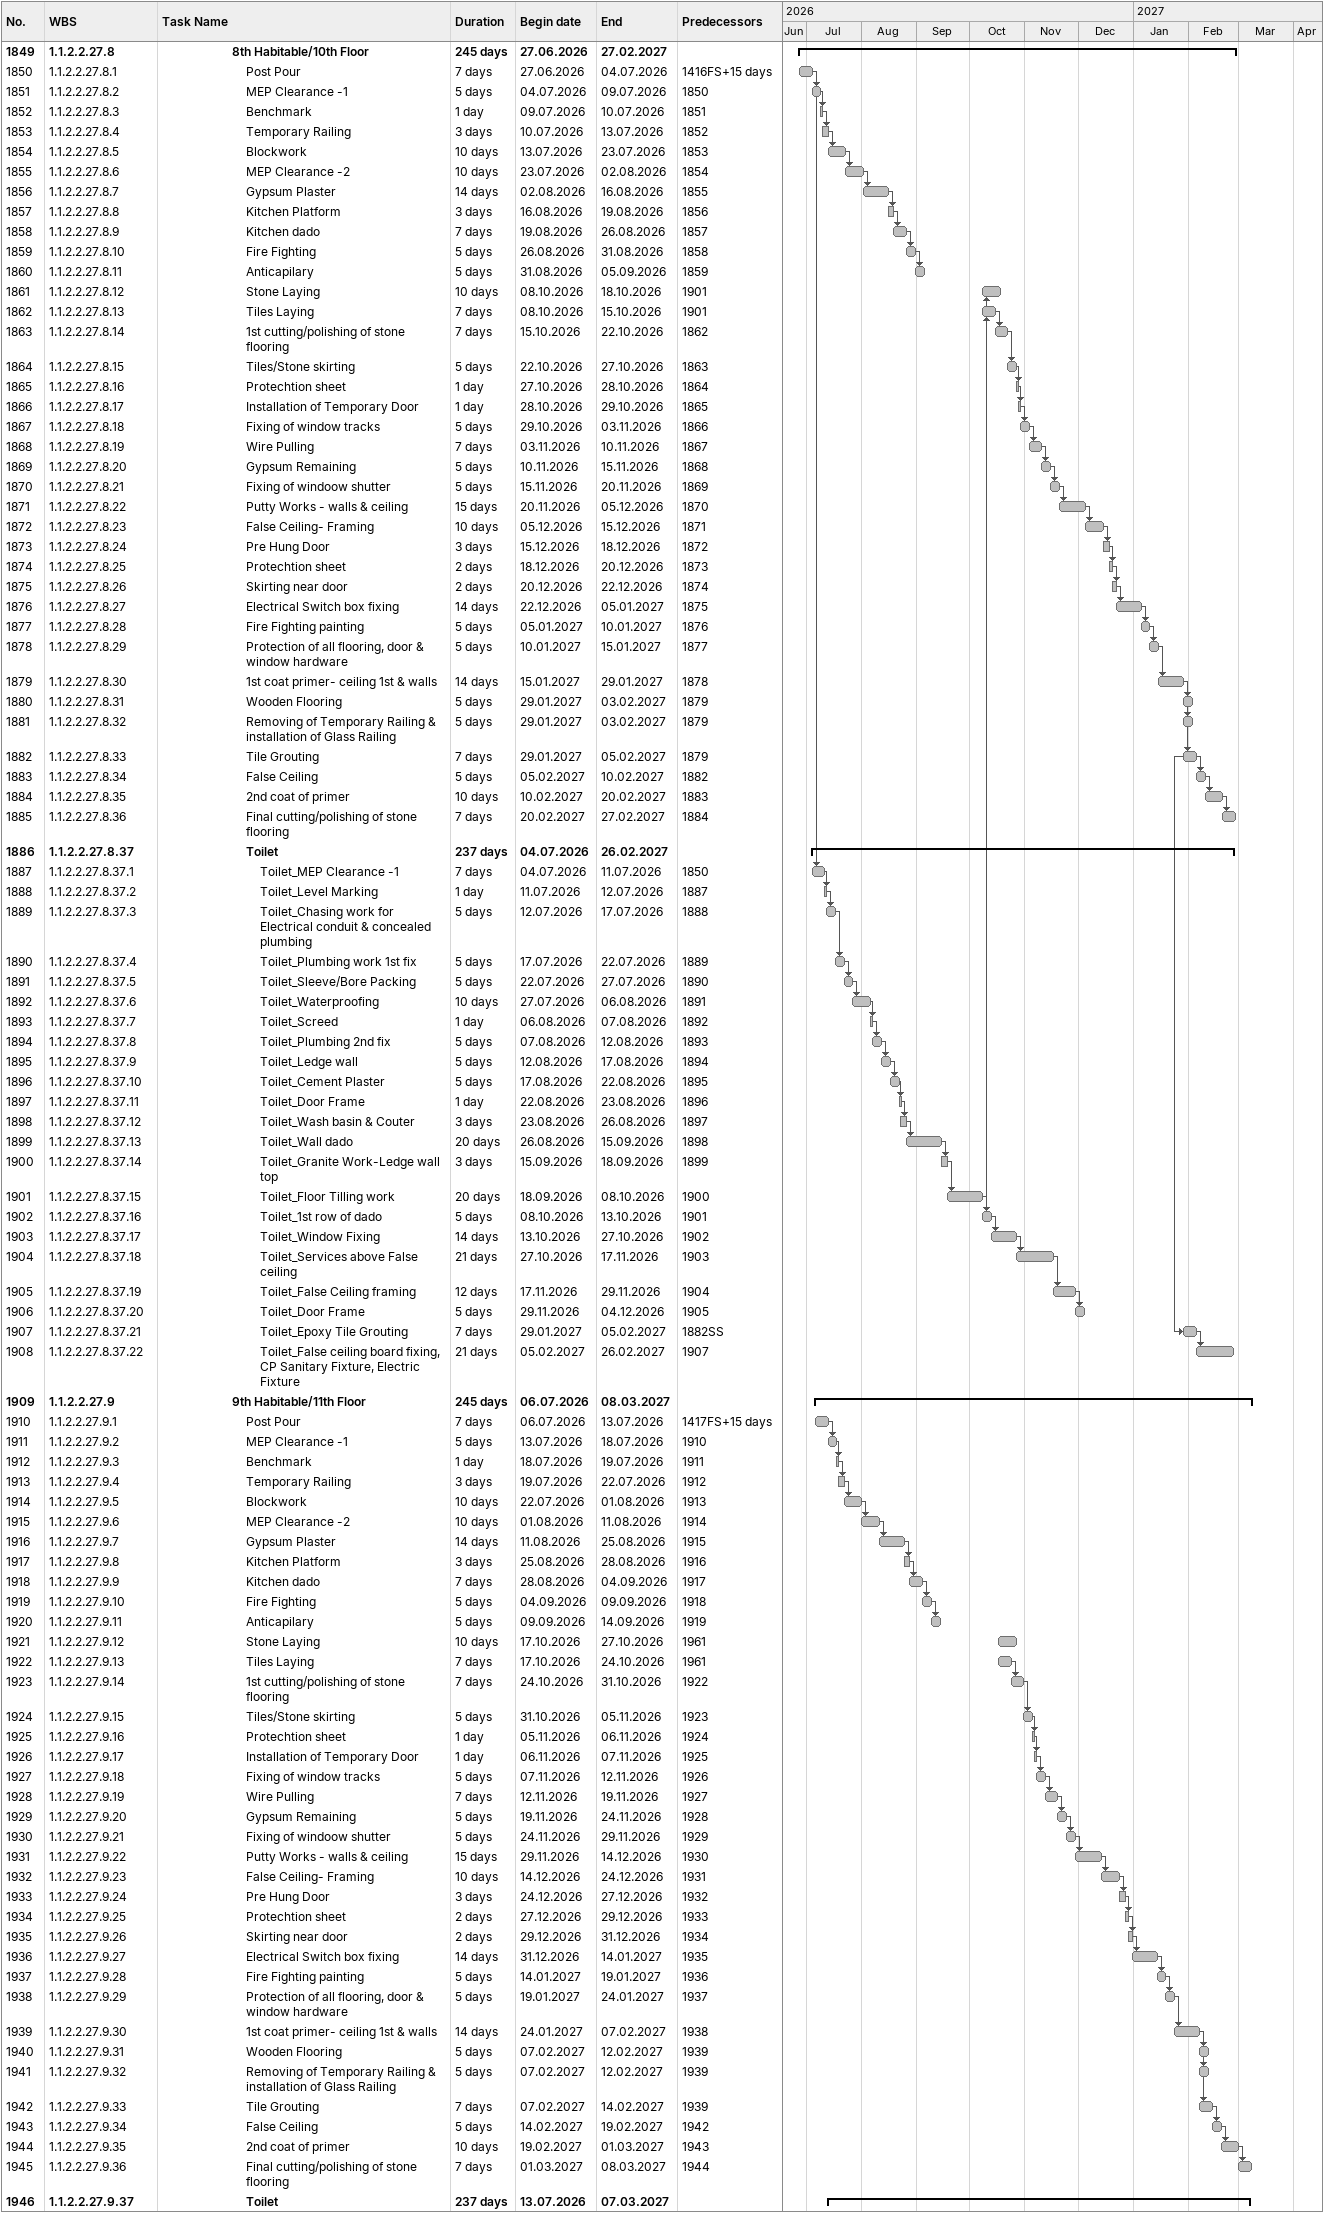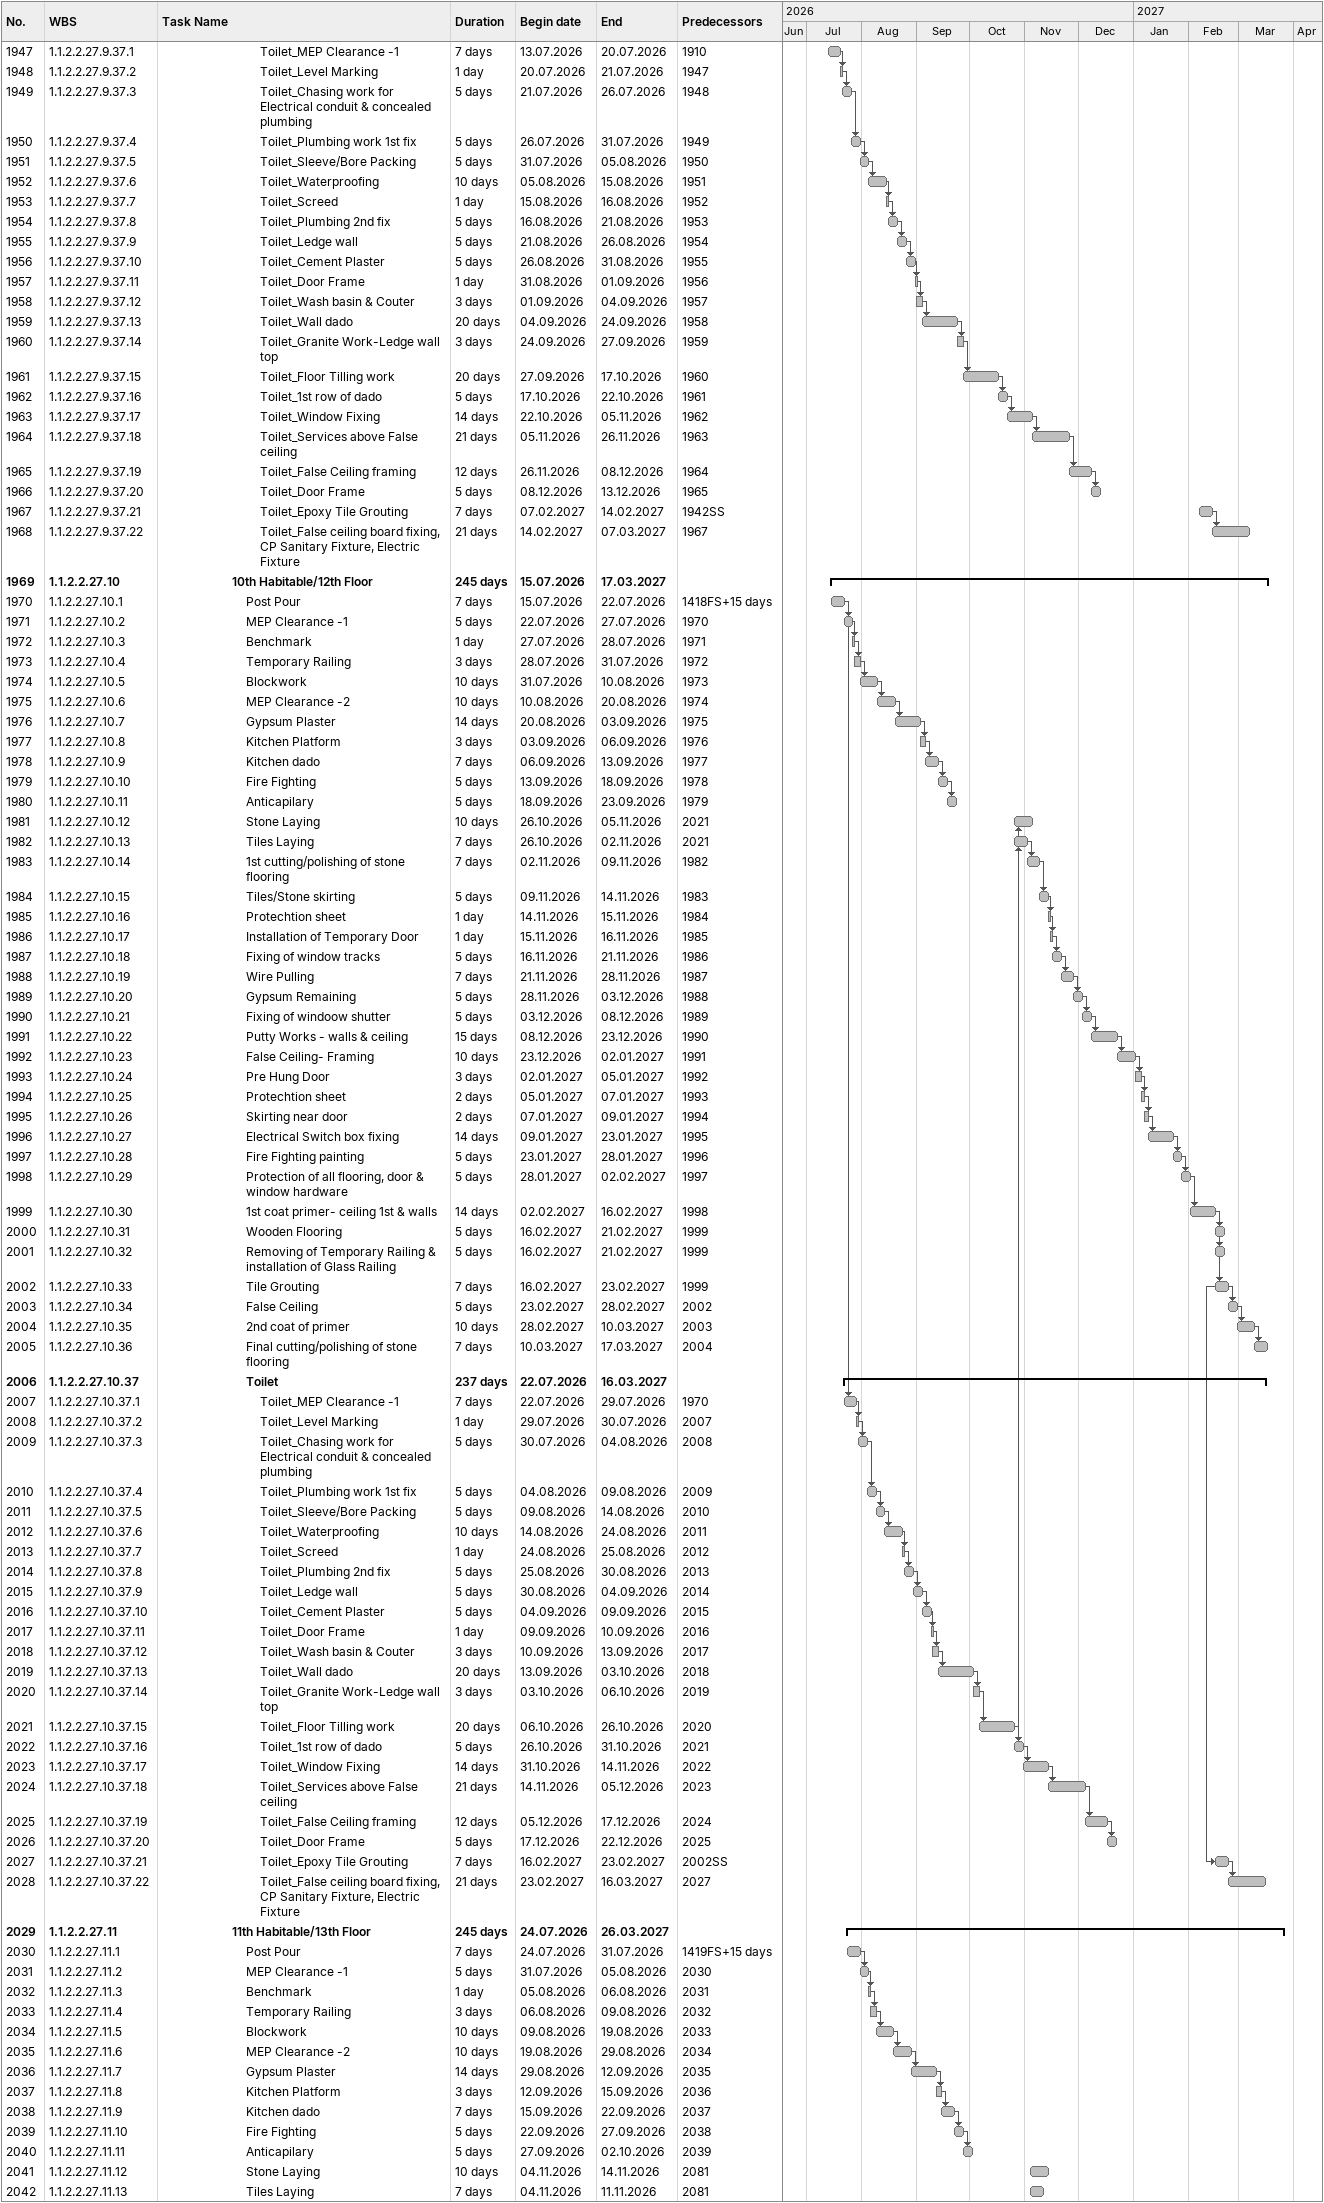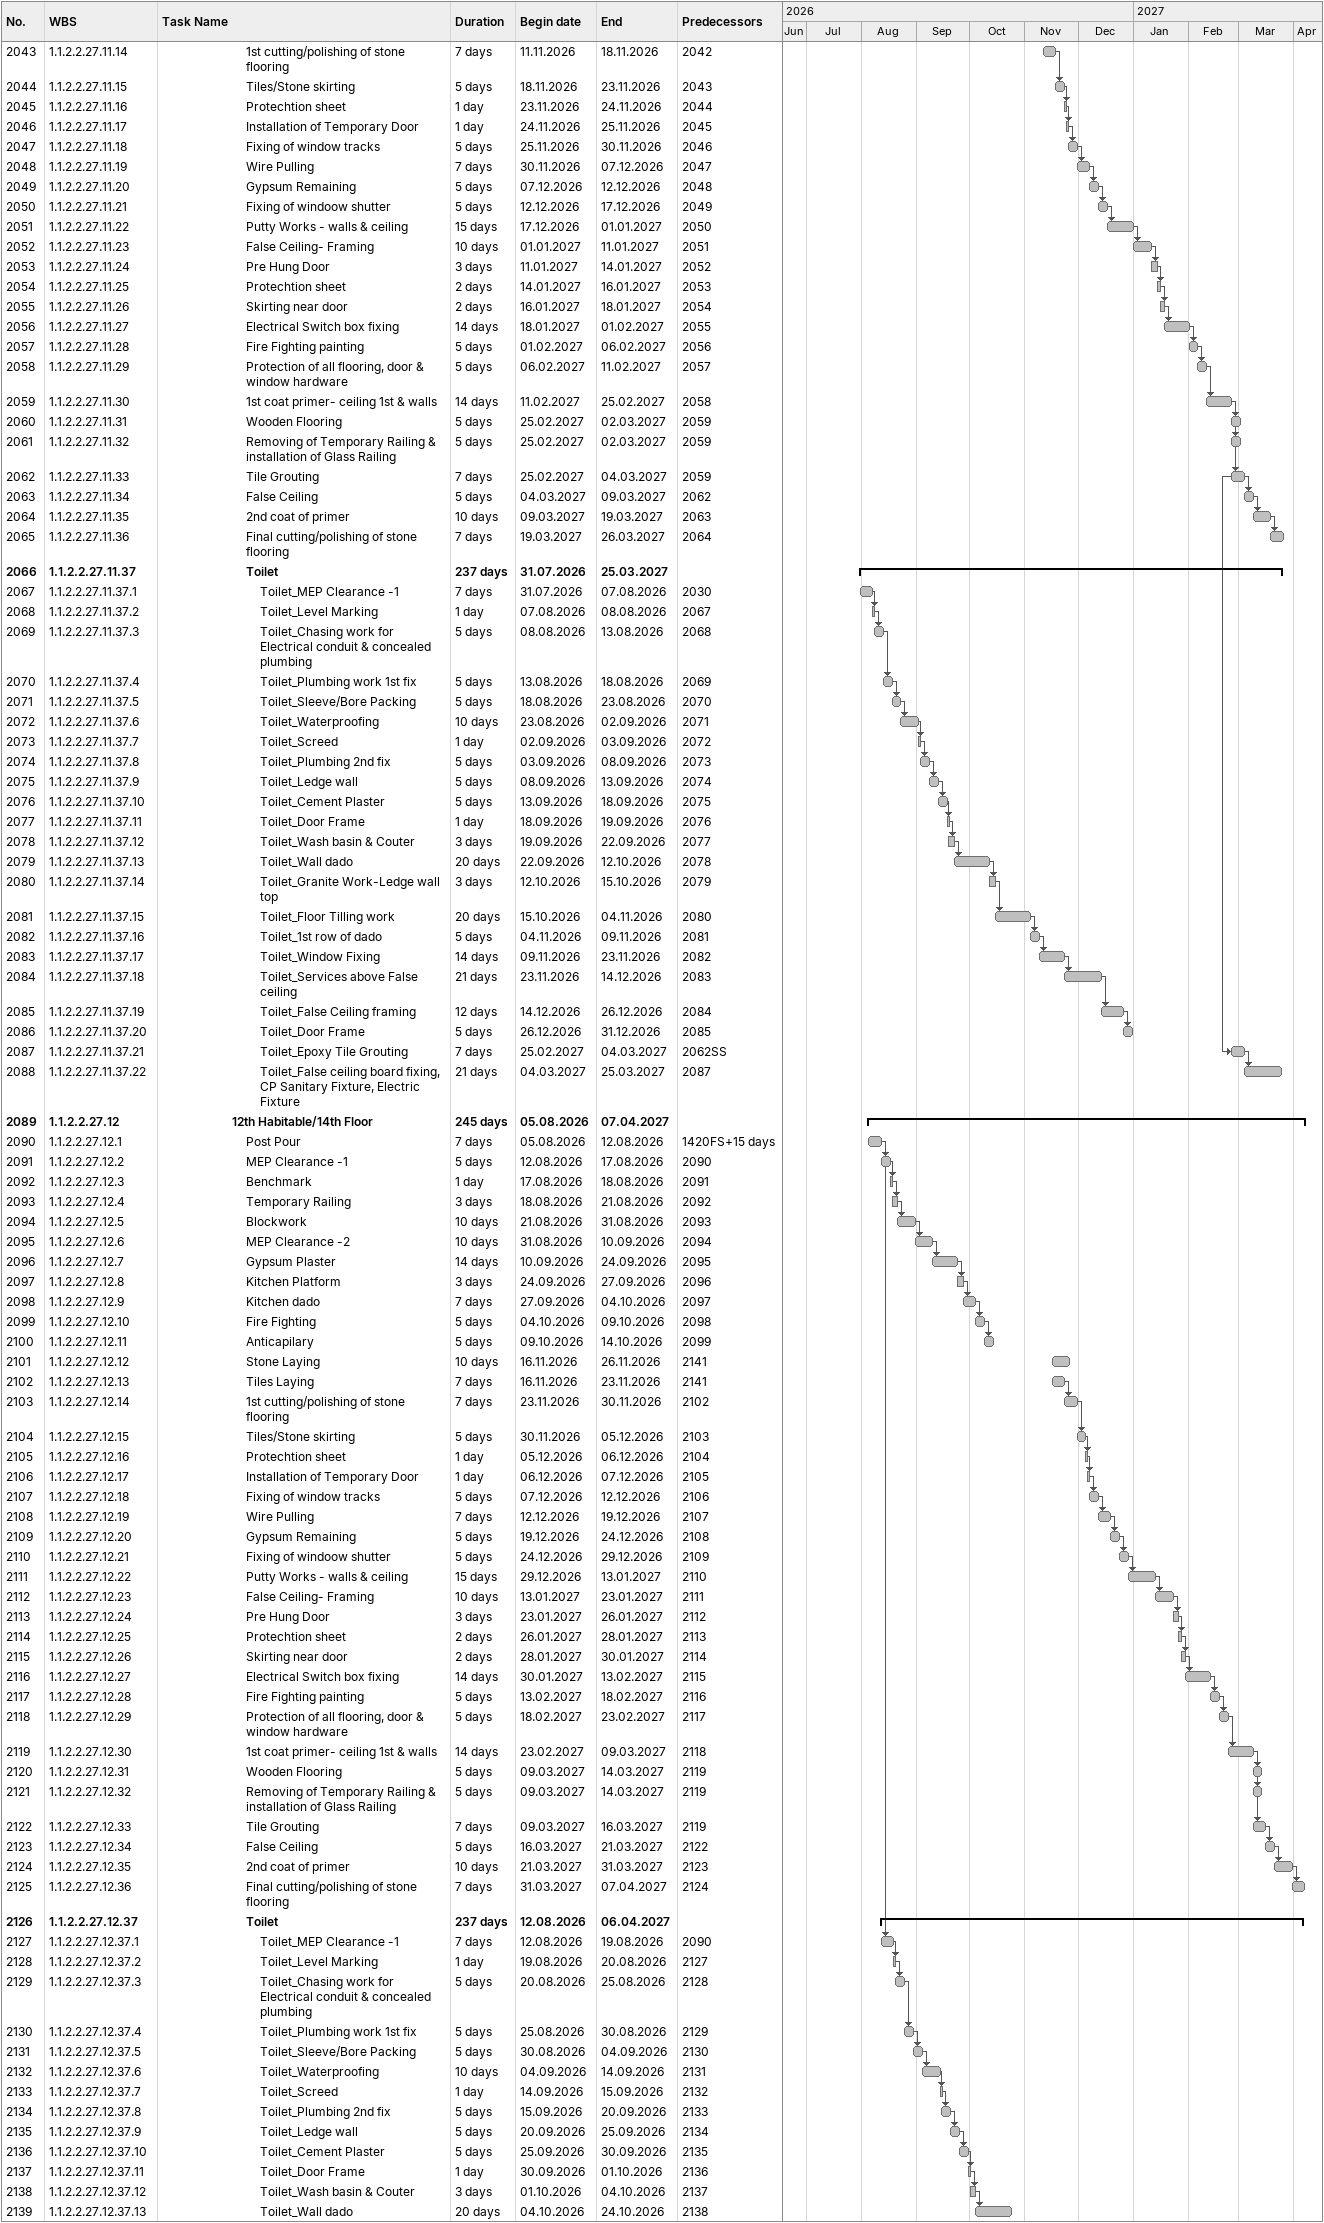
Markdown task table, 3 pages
| ID | WBS | Task | Duration | Start | Finish | Predecessors |
|---|---|---|---|---|---|---|
| 1849 | 1.1.2.2.27.8 | **8th Habitable/10th Floor** | 245d | 2026-06-27 | 2027-02-27 |  |
| 1850 | 1.1.2.2.27.8.1 | Post Pour | 7d | 2026-06-27 | 2026-07-04 | 1416FS+15d |
| 1851 | 1.1.2.2.27.8.2 | MEP Clearance -1 | 5d | 2026-07-04 | 2026-07-09 | 1850 |
| 1852 | 1.1.2.2.27.8.3 | Benchmark | 1d | 2026-07-09 | 2026-07-10 | 1851 |
| 1853 | 1.1.2.2.27.8.4 | Temporary Railing | 3d | 2026-07-10 | 2026-07-13 | 1852 |
| 1854 | 1.1.2.2.27.8.5 | Blockwork | 10d | 2026-07-13 | 2026-07-23 | 1853 |
| 1855 | 1.1.2.2.27.8.6 | MEP Clearance -2 | 10d | 2026-07-23 | 2026-08-02 | 1854 |
| 1856 | 1.1.2.2.27.8.7 | Gypsum Plaster | 14d | 2026-08-02 | 2026-08-16 | 1855 |
| 1857 | 1.1.2.2.27.8.8 | Kitchen Platform | 3d | 2026-08-16 | 2026-08-19 | 1856 |
| 1858 | 1.1.2.2.27.8.9 | Kitchen dado | 7d | 2026-08-19 | 2026-08-26 | 1857 |
| 1859 | 1.1.2.2.27.8.10 | Fire Fighting | 5d | 2026-08-26 | 2026-08-31 | 1858 |
| 1860 | 1.1.2.2.27.8.11 | Anticapilary | 5d | 2026-08-31 | 2026-09-05 | 1859 |
| 1861 | 1.1.2.2.27.8.12 | Stone Laying | 10d | 2026-10-08 | 2026-10-18 | 1901 |
| 1862 | 1.1.2.2.27.8.13 | Tiles Laying | 7d | 2026-10-08 | 2026-10-15 | 1901 |
| 1863 | 1.1.2.2.27.8.14 | 1st cutting/polishing of stone flooring | 7d | 2026-10-15 | 2026-10-22 | 1862 |
| 1864 | 1.1.2.2.27.8.15 | Tiles/Stone skirting | 5d | 2026-10-22 | 2026-10-27 | 1863 |
| 1865 | 1.1.2.2.27.8.16 | Protechtion sheet | 1d | 2026-10-27 | 2026-10-28 | 1864 |
| 1866 | 1.1.2.2.27.8.17 | Installation of Temporary Door | 1d | 2026-10-28 | 2026-10-29 | 1865 |
| 1867 | 1.1.2.2.27.8.18 | Fixing of window tracks | 5d | 2026-10-29 | 2026-11-03 | 1866 |
| 1868 | 1.1.2.2.27.8.19 | Wire Pulling | 7d | 2026-11-03 | 2026-11-10 | 1867 |
| 1869 | 1.1.2.2.27.8.20 | Gypsum Remaining | 5d | 2026-11-10 | 2026-11-15 | 1868 |
| 1870 | 1.1.2.2.27.8.21 | Fixing of windoow shutter | 5d | 2026-11-15 | 2026-11-20 | 1869 |
| 1871 | 1.1.2.2.27.8.22 | Putty Works - walls & ceiling | 15d | 2026-11-20 | 2026-12-05 | 1870 |
| 1872 | 1.1.2.2.27.8.23 | False Ceiling- Framing | 10d | 2026-12-05 | 2026-12-15 | 1871 |
| 1873 | 1.1.2.2.27.8.24 | Pre Hung Door | 3d | 2026-12-15 | 2026-12-18 | 1872 |
| 1874 | 1.1.2.2.27.8.25 | Protechtion sheet | 2d | 2026-12-18 | 2026-12-20 | 1873 |
| 1875 | 1.1.2.2.27.8.26 | Skirting near door | 2d | 2026-12-20 | 2026-12-22 | 1874 |
| 1876 | 1.1.2.2.27.8.27 | Electrical Switch box fixing | 14d | 2026-12-22 | 2027-01-05 | 1875 |
| 1877 | 1.1.2.2.27.8.28 | Fire Fighting painting | 5d | 2027-01-05 | 2027-01-10 | 1876 |
| 1878 | 1.1.2.2.27.8.29 | Protection of all flooring, door & window hardware | 5d | 2027-01-10 | 2027-01-15 | 1877 |
| 1879 | 1.1.2.2.27.8.30 | 1st coat primer- ceiling 1st & walls | 14d | 2027-01-15 | 2027-01-29 | 1878 |
| 1880 | 1.1.2.2.27.8.31 | Wooden Flooring | 5d | 2027-01-29 | 2027-02-03 | 1879 |
| 1881 | 1.1.2.2.27.8.32 | Removing of Temporary Railing & installation of Glass Railing | 5d | 2027-01-29 | 2027-02-03 | 1879 |
| 1882 | 1.1.2.2.27.8.33 | Tile Grouting | 7d | 2027-01-29 | 2027-02-05 | 1879 |
| 1883 | 1.1.2.2.27.8.34 | False Ceiling | 5d | 2027-02-05 | 2027-02-10 | 1882 |
| 1884 | 1.1.2.2.27.8.35 | 2nd coat of primer | 10d | 2027-02-10 | 2027-02-20 | 1883 |
| 1885 | 1.1.2.2.27.8.36 | Final cutting/polishing of stone flooring | 7d | 2027-02-20 | 2027-02-27 | 1884 |
| 1886 | 1.1.2.2.27.8.37 | **Toilet** | 237d | 2026-07-04 | 2027-02-26 |  |
| 1887 | 1.1.2.2.27.8.37.1 | Toilet_MEP Clearance -1 | 7d | 2026-07-04 | 2026-07-11 | 1850 |
| 1888 | 1.1.2.2.27.8.37.2 | Toilet_Level Marking | 1d | 2026-07-11 | 2026-07-12 | 1887 |
| 1889 | 1.1.2.2.27.8.37.3 | Toilet_Chasing work for Electrical conduit & concealed plumbing | 5d | 2026-07-12 | 2026-07-17 | 1888 |
| 1890 | 1.1.2.2.27.8.37.4 | Toilet_Plumbing work 1st fix | 5d | 2026-07-17 | 2026-07-22 | 1889 |
| 1891 | 1.1.2.2.27.8.37.5 | Toilet_Sleeve/Bore Packing | 5d | 2026-07-22 | 2026-07-27 | 1890 |
| 1892 | 1.1.2.2.27.8.37.6 | Toilet_Waterproofing | 10d | 2026-07-27 | 2026-08-06 | 1891 |
| 1893 | 1.1.2.2.27.8.37.7 | Toilet_Screed | 1d | 2026-08-06 | 2026-08-07 | 1892 |
| 1894 | 1.1.2.2.27.8.37.8 | Toilet_Plumbing 2nd fix | 5d | 2026-08-07 | 2026-08-12 | 1893 |
| 1895 | 1.1.2.2.27.8.37.9 | Toilet_Ledge wall | 5d | 2026-08-12 | 2026-08-17 | 1894 |
| 1896 | 1.1.2.2.27.8.37.10 | Toilet_Cement Plaster | 5d | 2026-08-17 | 2026-08-22 | 1895 |
| 1897 | 1.1.2.2.27.8.37.11 | Toilet_Door Frame | 1d | 2026-08-22 | 2026-08-23 | 1896 |
| 1898 | 1.1.2.2.27.8.37.12 | Toilet_Wash basin & Couter | 3d | 2026-08-23 | 2026-08-26 | 1897 |
| 1899 | 1.1.2.2.27.8.37.13 | Toilet_Wall dado | 20d | 2026-08-26 | 2026-09-15 | 1898 |
| 1900 | 1.1.2.2.27.8.37.14 | Toilet_Granite Work-Ledge wall top | 3d | 2026-09-15 | 2026-09-18 | 1899 |
| 1901 | 1.1.2.2.27.8.37.15 | Toilet_Floor Tilling work | 20d | 2026-09-18 | 2026-10-08 | 1900 |
| 1902 | 1.1.2.2.27.8.37.16 | Toilet_1st row of dado | 5d | 2026-10-08 | 2026-10-13 | 1901 |
| 1903 | 1.1.2.2.27.8.37.17 | Toilet_Window Fixing | 14d | 2026-10-13 | 2026-10-27 | 1902 |
| 1904 | 1.1.2.2.27.8.37.18 | Toilet_Services above False ceiling | 21d | 2026-10-27 | 2026-11-17 | 1903 |
| 1905 | 1.1.2.2.27.8.37.19 | Toilet_False Ceiling framing | 12d | 2026-11-17 | 2026-11-29 | 1904 |
| 1906 | 1.1.2.2.27.8.37.20 | Toilet_Door Frame | 5d | 2026-11-29 | 2026-12-04 | 1905 |
| 1907 | 1.1.2.2.27.8.37.21 | Toilet_Epoxy Tile Grouting | 7d | 2027-01-29 | 2027-02-05 | 1882SS |
| 1908 | 1.1.2.2.27.8.37.22 | Toilet_False ceiling board fixing, CP Sanitary Fixture, Electric Fixture | 21d | 2027-02-05 | 2027-02-26 | 1907 |
| 1909 | 1.1.2.2.27.9 | **9th Habitable/11th Floor** | 245d | 2026-07-06 | 2027-03-08 |  |
| 1910 | 1.1.2.2.27.9.1 | Post Pour | 7d | 2026-07-06 | 2026-07-13 | 1417FS+15d |
| 1911 | 1.1.2.2.27.9.2 | MEP Clearance -1 | 5d | 2026-07-13 | 2026-07-18 | 1910 |
| 1912 | 1.1.2.2.27.9.3 | Benchmark | 1d | 2026-07-18 | 2026-07-19 | 1911 |
| 1913 | 1.1.2.2.27.9.4 | Temporary Railing | 3d | 2026-07-19 | 2026-07-22 | 1912 |
| 1914 | 1.1.2.2.27.9.5 | Blockwork | 10d | 2026-07-22 | 2026-08-01 | 1913 |
| 1915 | 1.1.2.2.27.9.6 | MEP Clearance -2 | 10d | 2026-08-01 | 2026-08-11 | 1914 |
| 1916 | 1.1.2.2.27.9.7 | Gypsum Plaster | 14d | 2026-08-11 | 2026-08-25 | 1915 |
| 1917 | 1.1.2.2.27.9.8 | Kitchen Platform | 3d | 2026-08-25 | 2026-08-28 | 1916 |
| 1918 | 1.1.2.2.27.9.9 | Kitchen dado | 7d | 2026-08-28 | 2026-09-04 | 1917 |
| 1919 | 1.1.2.2.27.9.10 | Fire Fighting | 5d | 2026-09-04 | 2026-09-09 | 1918 |
| 1920 | 1.1.2.2.27.9.11 | Anticapilary | 5d | 2026-09-09 | 2026-09-14 | 1919 |
| 1921 | 1.1.2.2.27.9.12 | Stone Laying | 10d | 2026-10-17 | 2026-10-27 | 1961 |
| 1922 | 1.1.2.2.27.9.13 | Tiles Laying | 7d | 2026-10-17 | 2026-10-24 | 1961 |
| 1923 | 1.1.2.2.27.9.14 | 1st cutting/polishing of stone flooring | 7d | 2026-10-24 | 2026-10-31 | 1922 |
| 1924 | 1.1.2.2.27.9.15 | Tiles/Stone skirting | 5d | 2026-10-31 | 2026-11-05 | 1923 |
| 1925 | 1.1.2.2.27.9.16 | Protechtion sheet | 1d | 2026-11-05 | 2026-11-06 | 1924 |
| 1926 | 1.1.2.2.27.9.17 | Installation of Temporary Door | 1d | 2026-11-06 | 2026-11-07 | 1925 |
| 1927 | 1.1.2.2.27.9.18 | Fixing of window tracks | 5d | 2026-11-07 | 2026-11-12 | 1926 |
| 1928 | 1.1.2.2.27.9.19 | Wire Pulling | 7d | 2026-11-12 | 2026-11-19 | 1927 |
| 1929 | 1.1.2.2.27.9.20 | Gypsum Remaining | 5d | 2026-11-19 | 2026-11-24 | 1928 |
| 1930 | 1.1.2.2.27.9.21 | Fixing of windoow shutter | 5d | 2026-11-24 | 2026-11-29 | 1929 |
| 1931 | 1.1.2.2.27.9.22 | Putty Works - walls & ceiling | 15d | 2026-11-29 | 2026-12-14 | 1930 |
| 1932 | 1.1.2.2.27.9.23 | False Ceiling- Framing | 10d | 2026-12-14 | 2026-12-24 | 1931 |
| 1933 | 1.1.2.2.27.9.24 | Pre Hung Door | 3d | 2026-12-24 | 2026-12-27 | 1932 |
| 1934 | 1.1.2.2.27.9.25 | Protechtion sheet | 2d | 2026-12-27 | 2026-12-29 | 1933 |
| 1935 | 1.1.2.2.27.9.26 | Skirting near door | 2d | 2026-12-29 | 2026-12-31 | 1934 |
| 1936 | 1.1.2.2.27.9.27 | Electrical Switch box fixing | 14d | 2026-12-31 | 2027-01-14 | 1935 |
| 1937 | 1.1.2.2.27.9.28 | Fire Fighting painting | 5d | 2027-01-14 | 2027-01-19 | 1936 |
| 1938 | 1.1.2.2.27.9.29 | Protection of all flooring, door & window hardware | 5d | 2027-01-19 | 2027-01-24 | 1937 |
| 1939 | 1.1.2.2.27.9.30 | 1st coat primer- ceiling 1st & walls | 14d | 2027-01-24 | 2027-02-07 | 1938 |
| 1940 | 1.1.2.2.27.9.31 | Wooden Flooring | 5d | 2027-02-07 | 2027-02-12 | 1939 |
| 1941 | 1.1.2.2.27.9.32 | Removing of Temporary Railing & installation of Glass Railing | 5d | 2027-02-07 | 2027-02-12 | 1939 |
| 1942 | 1.1.2.2.27.9.33 | Tile Grouting | 7d | 2027-02-07 | 2027-02-14 | 1939 |
| 1943 | 1.1.2.2.27.9.34 | False Ceiling | 5d | 2027-02-14 | 2027-02-19 | 1942 |
| 1944 | 1.1.2.2.27.9.35 | 2nd coat of primer | 10d | 2027-02-19 | 2027-03-01 | 1943 |
| 1945 | 1.1.2.2.27.9.36 | Final cutting/polishing of stone flooring | 7d | 2027-03-01 | 2027-03-08 | 1944 |
| 1946 | 1.1.2.2.27.9.37 | **Toilet** | 237d | 2026-07-13 | 2027-03-07 |  |
| 1947 | 1.1.2.2.27.9.37.1 | Toilet_MEP Clearance -1 | 7d | 2026-07-13 | 2026-07-20 | 1910 |
| 1948 | 1.1.2.2.27.9.37.2 | Toilet_Level Marking | 1d | 2026-07-20 | 2026-07-21 | 1947 |
| 1949 | 1.1.2.2.27.9.37.3 | Toilet_Chasing work for Electrical conduit & concealed plumbing | 5d | 2026-07-21 | 2026-07-26 | 1948 |
| 1950 | 1.1.2.2.27.9.37.4 | Toilet_Plumbing work 1st fix | 5d | 2026-07-26 | 2026-07-31 | 1949 |
| 1951 | 1.1.2.2.27.9.37.5 | Toilet_Sleeve/Bore Packing | 5d | 2026-07-31 | 2026-08-05 | 1950 |
| 1952 | 1.1.2.2.27.9.37.6 | Toilet_Waterproofing | 10d | 2026-08-05 | 2026-08-15 | 1951 |
| 1953 | 1.1.2.2.27.9.37.7 | Toilet_Screed | 1d | 2026-08-15 | 2026-08-16 | 1952 |
| 1954 | 1.1.2.2.27.9.37.8 | Toilet_Plumbing 2nd fix | 5d | 2026-08-16 | 2026-08-21 | 1953 |
| 1955 | 1.1.2.2.27.9.37.9 | Toilet_Ledge wall | 5d | 2026-08-21 | 2026-08-26 | 1954 |
| 1956 | 1.1.2.2.27.9.37.10 | Toilet_Cement Plaster | 5d | 2026-08-26 | 2026-08-31 | 1955 |
| 1957 | 1.1.2.2.27.9.37.11 | Toilet_Door Frame | 1d | 2026-08-31 | 2026-09-01 | 1956 |
| 1958 | 1.1.2.2.27.9.37.12 | Toilet_Wash basin & Couter | 3d | 2026-09-01 | 2026-09-04 | 1957 |
| 1959 | 1.1.2.2.27.9.37.13 | Toilet_Wall dado | 20d | 2026-09-04 | 2026-09-24 | 1958 |
| 1960 | 1.1.2.2.27.9.37.14 | Toilet_Granite Work-Ledge wall top | 3d | 2026-09-24 | 2026-09-27 | 1959 |
| 1961 | 1.1.2.2.27.9.37.15 | Toilet_Floor Tilling work | 20d | 2026-09-27 | 2026-10-17 | 1960 |
| 1962 | 1.1.2.2.27.9.37.16 | Toilet_1st row of dado | 5d | 2026-10-17 | 2026-10-22 | 1961 |
| 1963 | 1.1.2.2.27.9.37.17 | Toilet_Window Fixing | 14d | 2026-10-22 | 2026-11-05 | 1962 |
| 1964 | 1.1.2.2.27.9.37.18 | Toilet_Services above False ceiling | 21d | 2026-11-05 | 2026-11-26 | 1963 |
| 1965 | 1.1.2.2.27.9.37.19 | Toilet_False Ceiling framing | 12d | 2026-11-26 | 2026-12-08 | 1964 |
| 1966 | 1.1.2.2.27.9.37.20 | Toilet_Door Frame | 5d | 2026-12-08 | 2026-12-13 | 1965 |
| 1967 | 1.1.2.2.27.9.37.21 | Toilet_Epoxy Tile Grouting | 7d | 2027-02-07 | 2027-02-14 | 1942SS |
| 1968 | 1.1.2.2.27.9.37.22 | Toilet_False ceiling board fixing, CP Sanitary Fixture, Electric Fixture | 21d | 2027-02-14 | 2027-03-07 | 1967 |
| 1969 | 1.1.2.2.27.10 | **10th Habitable/12th Floor** | 245d | 2026-07-15 | 2027-03-17 |  |
| 1970 | 1.1.2.2.27.10.1 | Post Pour | 7d | 2026-07-15 | 2026-07-22 | 1418FS+15d |
| 1971 | 1.1.2.2.27.10.2 | MEP Clearance -1 | 5d | 2026-07-22 | 2026-07-27 | 1970 |
| 1972 | 1.1.2.2.27.10.3 | Benchmark | 1d | 2026-07-27 | 2026-07-28 | 1971 |
| 1973 | 1.1.2.2.27.10.4 | Temporary Railing | 3d | 2026-07-28 | 2026-07-31 | 1972 |
| 1974 | 1.1.2.2.27.10.5 | Blockwork | 10d | 2026-07-31 | 2026-08-10 | 1973 |
| 1975 | 1.1.2.2.27.10.6 | MEP Clearance -2 | 10d | 2026-08-10 | 2026-08-20 | 1974 |
| 1976 | 1.1.2.2.27.10.7 | Gypsum Plaster | 14d | 2026-08-20 | 2026-09-03 | 1975 |
| 1977 | 1.1.2.2.27.10.8 | Kitchen Platform | 3d | 2026-09-03 | 2026-09-06 | 1976 |
| 1978 | 1.1.2.2.27.10.9 | Kitchen dado | 7d | 2026-09-06 | 2026-09-13 | 1977 |
| 1979 | 1.1.2.2.27.10.10 | Fire Fighting | 5d | 2026-09-13 | 2026-09-18 | 1978 |
| 1980 | 1.1.2.2.27.10.11 | Anticapilary | 5d | 2026-09-18 | 2026-09-23 | 1979 |
| 1981 | 1.1.2.2.27.10.12 | Stone Laying | 10d | 2026-10-26 | 2026-11-05 | 2021 |
| 1982 | 1.1.2.2.27.10.13 | Tiles Laying | 7d | 2026-10-26 | 2026-11-02 | 2021 |
| 1983 | 1.1.2.2.27.10.14 | 1st cutting/polishing of stone flooring | 7d | 2026-11-02 | 2026-11-09 | 1982 |
| 1984 | 1.1.2.2.27.10.15 | Tiles/Stone skirting | 5d | 2026-11-09 | 2026-11-14 | 1983 |
| 1985 | 1.1.2.2.27.10.16 | Protechtion sheet | 1d | 2026-11-14 | 2026-11-15 | 1984 |
| 1986 | 1.1.2.2.27.10.17 | Installation of Temporary Door | 1d | 2026-11-15 | 2026-11-16 | 1985 |
| 1987 | 1.1.2.2.27.10.18 | Fixing of window tracks | 5d | 2026-11-16 | 2026-11-21 | 1986 |
| 1988 | 1.1.2.2.27.10.19 | Wire Pulling | 7d | 2026-11-21 | 2026-11-28 | 1987 |
| 1989 | 1.1.2.2.27.10.20 | Gypsum Remaining | 5d | 2026-11-28 | 2026-12-03 | 1988 |
| 1990 | 1.1.2.2.27.10.21 | Fixing of windoow shutter | 5d | 2026-12-03 | 2026-12-08 | 1989 |
| 1991 | 1.1.2.2.27.10.22 | Putty Works - walls & ceiling | 15d | 2026-12-08 | 2026-12-23 | 1990 |
| 1992 | 1.1.2.2.27.10.23 | False Ceiling- Framing | 10d | 2026-12-23 | 2027-01-02 | 1991 |
| 1993 | 1.1.2.2.27.10.24 | Pre Hung Door | 3d | 2027-01-02 | 2027-01-05 | 1992 |
| 1994 | 1.1.2.2.27.10.25 | Protechtion sheet | 2d | 2027-01-05 | 2027-01-07 | 1993 |
| 1995 | 1.1.2.2.27.10.26 | Skirting near door | 2d | 2027-01-07 | 2027-01-09 | 1994 |
| 1996 | 1.1.2.2.27.10.27 | Electrical Switch box fixing | 14d | 2027-01-09 | 2027-01-23 | 1995 |
| 1997 | 1.1.2.2.27.10.28 | Fire Fighting painting | 5d | 2027-01-23 | 2027-01-28 | 1996 |
| 1998 | 1.1.2.2.27.10.29 | Protection of all flooring, door & window hardware | 5d | 2027-01-28 | 2027-02-02 | 1997 |
| 1999 | 1.1.2.2.27.10.30 | 1st coat primer- ceiling 1st & walls | 14d | 2027-02-02 | 2027-02-16 | 1998 |
| 2000 | 1.1.2.2.27.10.31 | Wooden Flooring | 5d | 2027-02-16 | 2027-02-21 | 1999 |
| 2001 | 1.1.2.2.27.10.32 | Removing of Temporary Railing & installation of Glass Railing | 5d | 2027-02-16 | 2027-02-21 | 1999 |
| 2002 | 1.1.2.2.27.10.33 | Tile Grouting | 7d | 2027-02-16 | 2027-02-23 | 1999 |
| 2003 | 1.1.2.2.27.10.34 | False Ceiling | 5d | 2027-02-23 | 2027-02-28 | 2002 |
| 2004 | 1.1.2.2.27.10.35 | 2nd coat of primer | 10d | 2027-02-28 | 2027-03-10 | 2003 |
| 2005 | 1.1.2.2.27.10.36 | Final cutting/polishing of stone flooring | 7d | 2027-03-10 | 2027-03-17 | 2004 |
| 2006 | 1.1.2.2.27.10.37 | **Toilet** | 237d | 2026-07-22 | 2027-03-16 |  |
| 2007 | 1.1.2.2.27.10.37.1 | Toilet_MEP Clearance -1 | 7d | 2026-07-22 | 2026-07-29 | 1970 |
| 2008 | 1.1.2.2.27.10.37.2 | Toilet_Level Marking | 1d | 2026-07-29 | 2026-07-30 | 2007 |
| 2009 | 1.1.2.2.27.10.37.3 | Toilet_Chasing work for Electrical conduit & concealed plumbing | 5d | 2026-07-30 | 2026-08-04 | 2008 |
| 2010 | 1.1.2.2.27.10.37.4 | Toilet_Plumbing work 1st fix | 5d | 2026-08-04 | 2026-08-09 | 2009 |
| 2011 | 1.1.2.2.27.10.37.5 | Toilet_Sleeve/Bore Packing | 5d | 2026-08-09 | 2026-08-14 | 2010 |
| 2012 | 1.1.2.2.27.10.37.6 | Toilet_Waterproofing | 10d | 2026-08-14 | 2026-08-24 | 2011 |
| 2013 | 1.1.2.2.27.10.37.7 | Toilet_Screed | 1d | 2026-08-24 | 2026-08-25 | 2012 |
| 2014 | 1.1.2.2.27.10.37.8 | Toilet_Plumbing 2nd fix | 5d | 2026-08-25 | 2026-08-30 | 2013 |
| 2015 | 1.1.2.2.27.10.37.9 | Toilet_Ledge wall | 5d | 2026-08-30 | 2026-09-04 | 2014 |
| 2016 | 1.1.2.2.27.10.37.10 | Toilet_Cement Plaster | 5d | 2026-09-04 | 2026-09-09 | 2015 |
| 2017 | 1.1.2.2.27.10.37.11 | Toilet_Door Frame | 1d | 2026-09-09 | 2026-09-10 | 2016 |
| 2018 | 1.1.2.2.27.10.37.12 | Toilet_Wash basin & Couter | 3d | 2026-09-10 | 2026-09-13 | 2017 |
| 2019 | 1.1.2.2.27.10.37.13 | Toilet_Wall dado | 20d | 2026-09-13 | 2026-10-03 | 2018 |
| 2020 | 1.1.2.2.27.10.37.14 | Toilet_Granite Work-Ledge wall top | 3d | 2026-10-03 | 2026-10-06 | 2019 |
| 2021 | 1.1.2.2.27.10.37.15 | Toilet_Floor Tilling work | 20d | 2026-10-06 | 2026-10-26 | 2020 |
| 2022 | 1.1.2.2.27.10.37.16 | Toilet_1st row of dado | 5d | 2026-10-26 | 2026-10-31 | 2021 |
| 2023 | 1.1.2.2.27.10.37.17 | Toilet_Window Fixing | 14d | 2026-10-31 | 2026-11-14 | 2022 |
| 2024 | 1.1.2.2.27.10.37.18 | Toilet_Services above False ceiling | 21d | 2026-11-14 | 2026-12-05 | 2023 |
| 2025 | 1.1.2.2.27.10.37.19 | Toilet_False Ceiling framing | 12d | 2026-12-05 | 2026-12-17 | 2024 |
| 2026 | 1.1.2.2.27.10.37.20 | Toilet_Door Frame | 5d | 2026-12-17 | 2026-12-22 | 2025 |
| 2027 | 1.1.2.2.27.10.37.21 | Toilet_Epoxy Tile Grouting | 7d | 2027-02-16 | 2027-02-23 | 2002SS |
| 2028 | 1.1.2.2.27.10.37.22 | Toilet_False ceiling board fixing, CP Sanitary Fixture, Electric Fixture | 21d | 2027-02-23 | 2027-03-16 | 2027 |
| 2029 | 1.1.2.2.27.11 | **11th Habitable/13th Floor** | 245d | 2026-07-24 | 2027-03-26 |  |
| 2030 | 1.1.2.2.27.11.1 | Post Pour | 7d | 2026-07-24 | 2026-07-31 | 1419FS+15d |
| 2031 | 1.1.2.2.27.11.2 | MEP Clearance -1 | 5d | 2026-07-31 | 2026-08-05 | 2030 |
| 2032 | 1.1.2.2.27.11.3 | Benchmark | 1d | 2026-08-05 | 2026-08-06 | 2031 |
| 2033 | 1.1.2.2.27.11.4 | Temporary Railing | 3d | 2026-08-06 | 2026-08-09 | 2032 |
| 2034 | 1.1.2.2.27.11.5 | Blockwork | 10d | 2026-08-09 | 2026-08-19 | 2033 |
| 2035 | 1.1.2.2.27.11.6 | MEP Clearance -2 | 10d | 2026-08-19 | 2026-08-29 | 2034 |
| 2036 | 1.1.2.2.27.11.7 | Gypsum Plaster | 14d | 2026-08-29 | 2026-09-12 | 2035 |
| 2037 | 1.1.2.2.27.11.8 | Kitchen Platform | 3d | 2026-09-12 | 2026-09-15 | 2036 |
| 2038 | 1.1.2.2.27.11.9 | Kitchen dado | 7d | 2026-09-15 | 2026-09-22 | 2037 |
| 2039 | 1.1.2.2.27.11.10 | Fire Fighting | 5d | 2026-09-22 | 2026-09-27 | 2038 |
| 2040 | 1.1.2.2.27.11.11 | Anticapilary | 5d | 2026-09-27 | 2026-10-02 | 2039 |
| 2041 | 1.1.2.2.27.11.12 | Stone Laying | 10d | 2026-11-04 | 2026-11-14 | 2081 |
| 2042 | 1.1.2.2.27.11.13 | Tiles Laying | 7d | 2026-11-04 | 2026-11-11 | 2081 |
| 2043 | 1.1.2.2.27.11.14 | 1st cutting/polishing of stone flooring | 7d | 2026-11-11 | 2026-11-18 | 2042 |
| 2044 | 1.1.2.2.27.11.15 | Tiles/Stone skirting | 5d | 2026-11-18 | 2026-11-23 | 2043 |
| 2045 | 1.1.2.2.27.11.16 | Protechtion sheet | 1d | 2026-11-23 | 2026-11-24 | 2044 |
| 2046 | 1.1.2.2.27.11.17 | Installation of Temporary Door | 1d | 2026-11-24 | 2026-11-25 | 2045 |
| 2047 | 1.1.2.2.27.11.18 | Fixing of window tracks | 5d | 2026-11-25 | 2026-11-30 | 2046 |
| 2048 | 1.1.2.2.27.11.19 | Wire Pulling | 7d | 2026-11-30 | 2026-12-07 | 2047 |
| 2049 | 1.1.2.2.27.11.20 | Gypsum Remaining | 5d | 2026-12-07 | 2026-12-12 | 2048 |
| 2050 | 1.1.2.2.27.11.21 | Fixing of windoow shutter | 5d | 2026-12-12 | 2026-12-17 | 2049 |
| 2051 | 1.1.2.2.27.11.22 | Putty Works - walls & ceiling | 15d | 2026-12-17 | 2027-01-01 | 2050 |
| 2052 | 1.1.2.2.27.11.23 | False Ceiling- Framing | 10d | 2027-01-01 | 2027-01-11 | 2051 |
| 2053 | 1.1.2.2.27.11.24 | Pre Hung Door | 3d | 2027-01-11 | 2027-01-14 | 2052 |
| 2054 | 1.1.2.2.27.11.25 | Protechtion sheet | 2d | 2027-01-14 | 2027-01-16 | 2053 |
| 2055 | 1.1.2.2.27.11.26 | Skirting near door | 2d | 2027-01-16 | 2027-01-18 | 2054 |
| 2056 | 1.1.2.2.27.11.27 | Electrical Switch box fixing | 14d | 2027-01-18 | 2027-02-01 | 2055 |
| 2057 | 1.1.2.2.27.11.28 | Fire Fighting painting | 5d | 2027-02-01 | 2027-02-06 | 2056 |
| 2058 | 1.1.2.2.27.11.29 | Protection of all flooring, door & window hardware | 5d | 2027-02-06 | 2027-02-11 | 2057 |
| 2059 | 1.1.2.2.27.11.30 | 1st coat primer- ceiling 1st & walls | 14d | 2027-02-11 | 2027-02-25 | 2058 |
| 2060 | 1.1.2.2.27.11.31 | Wooden Flooring | 5d | 2027-02-25 | 2027-03-02 | 2059 |
| 2061 | 1.1.2.2.27.11.32 | Removing of Temporary Railing & installation of Glass Railing | 5d | 2027-02-25 | 2027-03-02 | 2059 |
| 2062 | 1.1.2.2.27.11.33 | Tile Grouting | 7d | 2027-02-25 | 2027-03-04 | 2059 |
| 2063 | 1.1.2.2.27.11.34 | False Ceiling | 5d | 2027-03-04 | 2027-03-09 | 2062 |
| 2064 | 1.1.2.2.27.11.35 | 2nd coat of primer | 10d | 2027-03-09 | 2027-03-19 | 2063 |
| 2065 | 1.1.2.2.27.11.36 | Final cutting/polishing of stone flooring | 7d | 2027-03-19 | 2027-03-26 | 2064 |
| 2066 | 1.1.2.2.27.11.37 | **Toilet** | 237d | 2026-07-31 | 2027-03-25 |  |
| 2067 | 1.1.2.2.27.11.37.1 | Toilet_MEP Clearance -1 | 7d | 2026-07-31 | 2026-08-07 | 2030 |
| 2068 | 1.1.2.2.27.11.37.2 | Toilet_Level Marking | 1d | 2026-08-07 | 2026-08-08 | 2067 |
| 2069 | 1.1.2.2.27.11.37.3 | Toilet_Chasing work for Electrical conduit & concealed plumbing | 5d | 2026-08-08 | 2026-08-13 | 2068 |
| 2070 | 1.1.2.2.27.11.37.4 | Toilet_Plumbing work 1st fix | 5d | 2026-08-13 | 2026-08-18 | 2069 |
| 2071 | 1.1.2.2.27.11.37.5 | Toilet_Sleeve/Bore Packing | 5d | 2026-08-18 | 2026-08-23 | 2070 |
| 2072 | 1.1.2.2.27.11.37.6 | Toilet_Waterproofing | 10d | 2026-08-23 | 2026-09-02 | 2071 |
| 2073 | 1.1.2.2.27.11.37.7 | Toilet_Screed | 1d | 2026-09-02 | 2026-09-03 | 2072 |
| 2074 | 1.1.2.2.27.11.37.8 | Toilet_Plumbing 2nd fix | 5d | 2026-09-03 | 2026-09-08 | 2073 |
| 2075 | 1.1.2.2.27.11.37.9 | Toilet_Ledge wall | 5d | 2026-09-08 | 2026-09-13 | 2074 |
| 2076 | 1.1.2.2.27.11.37.10 | Toilet_Cement Plaster | 5d | 2026-09-13 | 2026-09-18 | 2075 |
| 2077 | 1.1.2.2.27.11.37.11 | Toilet_Door Frame | 1d | 2026-09-18 | 2026-09-19 | 2076 |
| 2078 | 1.1.2.2.27.11.37.12 | Toilet_Wash basin & Couter | 3d | 2026-09-19 | 2026-09-22 | 2077 |
| 2079 | 1.1.2.2.27.11.37.13 | Toilet_Wall dado | 20d | 2026-09-22 | 2026-10-12 | 2078 |
| 2080 | 1.1.2.2.27.11.37.14 | Toilet_Granite Work-Ledge wall top | 3d | 2026-10-12 | 2026-10-15 | 2079 |
| 2081 | 1.1.2.2.27.11.37.15 | Toilet_Floor Tilling work | 20d | 2026-10-15 | 2026-11-04 | 2080 |
| 2082 | 1.1.2.2.27.11.37.16 | Toilet_1st row of dado | 5d | 2026-11-04 | 2026-11-09 | 2081 |
| 2083 | 1.1.2.2.27.11.37.17 | Toilet_Window Fixing | 14d | 2026-11-09 | 2026-11-23 | 2082 |
| 2084 | 1.1.2.2.27.11.37.18 | Toilet_Services above False ceiling | 21d | 2026-11-23 | 2026-12-14 | 2083 |
| 2085 | 1.1.2.2.27.11.37.19 | Toilet_False Ceiling framing | 12d | 2026-12-14 | 2026-12-26 | 2084 |
| 2086 | 1.1.2.2.27.11.37.20 | Toilet_Door Frame | 5d | 2026-12-26 | 2026-12-31 | 2085 |
| 2087 | 1.1.2.2.27.11.37.21 | Toilet_Epoxy Tile Grouting | 7d | 2027-02-25 | 2027-03-04 | 2062SS |
| 2088 | 1.1.2.2.27.11.37.22 | Toilet_False ceiling board fixing, CP Sanitary Fixture, Electric Fixture | 21d | 2027-03-04 | 2027-03-25 | 2087 |
| 2089 | 1.1.2.2.27.12 | **12th Habitable/14th Floor** | 245d | 2026-08-05 | 2027-04-07 |  |
| 2090 | 1.1.2.2.27.12.1 | Post Pour | 7d | 2026-08-05 | 2026-08-12 | 1420FS+15d |
| 2091 | 1.1.2.2.27.12.2 | MEP Clearance -1 | 5d | 2026-08-12 | 2026-08-17 | 2090 |
| 2092 | 1.1.2.2.27.12.3 | Benchmark | 1d | 2026-08-17 | 2026-08-18 | 2091 |
| 2093 | 1.1.2.2.27.12.4 | Temporary Railing | 3d | 2026-08-18 | 2026-08-21 | 2092 |
| 2094 | 1.1.2.2.27.12.5 | Blockwork | 10d | 2026-08-21 | 2026-08-31 | 2093 |
| 2095 | 1.1.2.2.27.12.6 | MEP Clearance -2 | 10d | 2026-08-31 | 2026-09-10 | 2094 |
| 2096 | 1.1.2.2.27.12.7 | Gypsum Plaster | 14d | 2026-09-10 | 2026-09-24 | 2095 |
| 2097 | 1.1.2.2.27.12.8 | Kitchen Platform | 3d | 2026-09-24 | 2026-09-27 | 2096 |
| 2098 | 1.1.2.2.27.12.9 | Kitchen dado | 7d | 2026-09-27 | 2026-10-04 | 2097 |
| 2099 | 1.1.2.2.27.12.10 | Fire Fighting | 5d | 2026-10-04 | 2026-10-09 | 2098 |
| 2100 | 1.1.2.2.27.12.11 | Anticapilary | 5d | 2026-10-09 | 2026-10-14 | 2099 |
| 2101 | 1.1.2.2.27.12.12 | Stone Laying | 10d | 2026-11-16 | 2026-11-26 | 2141 |
| 2102 | 1.1.2.2.27.12.13 | Tiles Laying | 7d | 2026-11-16 | 2026-11-23 | 2141 |
| 2103 | 1.1.2.2.27.12.14 | 1st cutting/polishing of stone flooring | 7d | 2026-11-23 | 2026-11-30 | 2102 |
| 2104 | 1.1.2.2.27.12.15 | Tiles/Stone skirting | 5d | 2026-11-30 | 2026-12-05 | 2103 |
| 2105 | 1.1.2.2.27.12.16 | Protechtion sheet | 1d | 2026-12-05 | 2026-12-06 | 2104 |
| 2106 | 1.1.2.2.27.12.17 | Installation of Temporary Door | 1d | 2026-12-06 | 2026-12-07 | 2105 |
| 2107 | 1.1.2.2.27.12.18 | Fixing of window tracks | 5d | 2026-12-07 | 2026-12-12 | 2106 |
| 2108 | 1.1.2.2.27.12.19 | Wire Pulling | 7d | 2026-12-12 | 2026-12-19 | 2107 |
| 2109 | 1.1.2.2.27.12.20 | Gypsum Remaining | 5d | 2026-12-19 | 2026-12-24 | 2108 |
| 2110 | 1.1.2.2.27.12.21 | Fixing of windoow shutter | 5d | 2026-12-24 | 2026-12-29 | 2109 |
| 2111 | 1.1.2.2.27.12.22 | Putty Works - walls & ceiling | 15d | 2026-12-29 | 2027-01-13 | 2110 |
| 2112 | 1.1.2.2.27.12.23 | False Ceiling- Framing | 10d | 2027-01-13 | 2027-01-23 | 2111 |
| 2113 | 1.1.2.2.27.12.24 | Pre Hung Door | 3d | 2027-01-23 | 2027-01-26 | 2112 |
| 2114 | 1.1.2.2.27.12.25 | Protechtion sheet | 2d | 2027-01-26 | 2027-01-28 | 2113 |
| 2115 | 1.1.2.2.27.12.26 | Skirting near door | 2d | 2027-01-28 | 2027-01-30 | 2114 |
| 2116 | 1.1.2.2.27.12.27 | Electrical Switch box fixing | 14d | 2027-01-30 | 2027-02-13 | 2115 |
| 2117 | 1.1.2.2.27.12.28 | Fire Fighting painting | 5d | 2027-02-13 | 2027-02-18 | 2116 |
| 2118 | 1.1.2.2.27.12.29 | Protection of all flooring, door & window hardware | 5d | 2027-02-18 | 2027-02-23 | 2117 |
| 2119 | 1.1.2.2.27.12.30 | 1st coat primer- ceiling 1st & walls | 14d | 2027-02-23 | 2027-03-09 | 2118 |
| 2120 | 1.1.2.2.27.12.31 | Wooden Flooring | 5d | 2027-03-09 | 2027-03-14 | 2119 |
| 2121 | 1.1.2.2.27.12.32 | Removing of Temporary Railing & installation of Glass Railing | 5d | 2027-03-09 | 2027-03-14 | 2119 |
| 2122 | 1.1.2.2.27.12.33 | Tile Grouting | 7d | 2027-03-09 | 2027-03-16 | 2119 |
| 2123 | 1.1.2.2.27.12.34 | False Ceiling | 5d | 2027-03-16 | 2027-03-21 | 2122 |
| 2124 | 1.1.2.2.27.12.35 | 2nd coat of primer | 10d | 2027-03-21 | 2027-03-31 | 2123 |
| 2125 | 1.1.2.2.27.12.36 | Final cutting/polishing of stone flooring | 7d | 2027-03-31 | 2027-04-07 | 2124 |
| 2126 | 1.1.2.2.27.12.37 | **Toilet** | 237d | 2026-08-12 | 2027-04-06 |  |
| 2127 | 1.1.2.2.27.12.37.1 | Toilet_MEP Clearance -1 | 7d | 2026-08-12 | 2026-08-19 | 2090 |
| 2128 | 1.1.2.2.27.12.37.2 | Toilet_Level Marking | 1d | 2026-08-19 | 2026-08-20 | 2127 |
| 2129 | 1.1.2.2.27.12.37.3 | Toilet_Chasing work for Electrical conduit & concealed plumbing | 5d | 2026-08-20 | 2026-08-25 | 2128 |
| 2130 | 1.1.2.2.27.12.37.4 | Toilet_Plumbing work 1st fix | 5d | 2026-08-25 | 2026-08-30 | 2129 |
| 2131 | 1.1.2.2.27.12.37.5 | Toilet_Sleeve/Bore Packing | 5d | 2026-08-30 | 2026-09-04 | 2130 |
| 2132 | 1.1.2.2.27.12.37.6 | Toilet_Waterproofing | 10d | 2026-09-04 | 2026-09-14 | 2131 |
| 2133 | 1.1.2.2.27.12.37.7 | Toilet_Screed | 1d | 2026-09-14 | 2026-09-15 | 2132 |
| 2134 | 1.1.2.2.27.12.37.8 | Toilet_Plumbing 2nd fix | 5d | 2026-09-15 | 2026-09-20 | 2133 |
| 2135 | 1.1.2.2.27.12.37.9 | Toilet_Ledge wall | 5d | 2026-09-20 | 2026-09-25 | 2134 |
| 2136 | 1.1.2.2.27.12.37.10 | Toilet_Cement Plaster | 5d | 2026-09-25 | 2026-09-30 | 2135 |
| 2137 | 1.1.2.2.27.12.37.11 | Toilet_Door Frame | 1d | 2026-09-30 | 2026-10-01 | 2136 |
| 2138 | 1.1.2.2.27.12.37.12 | Toilet_Wash basin & Couter | 3d | 2026-10-01 | 2026-10-04 | 2137 |
| 2139 | 1.1.2.2.27.12.37.13 | Toilet_Wall dado | 20d | 2026-10-04 | 2026-10-24 | 2138 |
